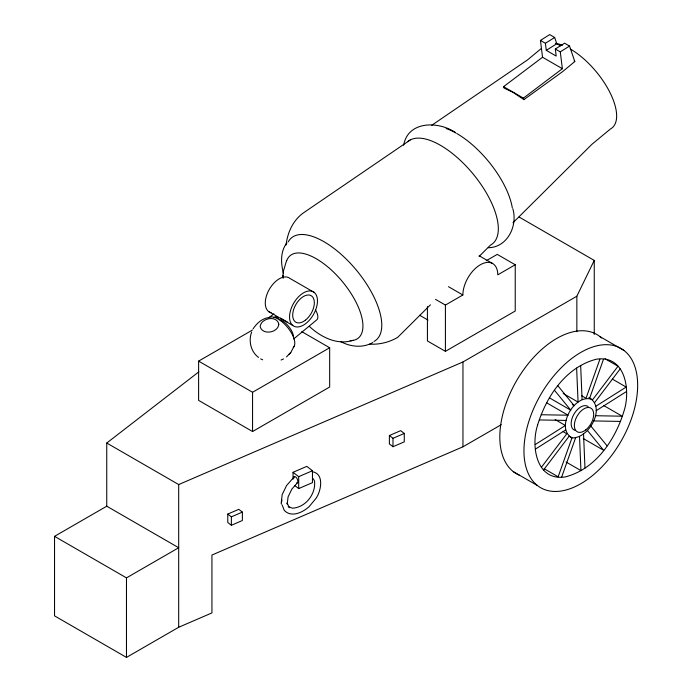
<?xml version="1.0" encoding="UTF-8"?>
<svg xmlns="http://www.w3.org/2000/svg" width="692" height="692" viewBox="0 0 692 692"><rect width="100%" height="100%" fill="white"/><g stroke="black" fill="none" stroke-linecap="round" stroke-linejoin="round"><path stroke-width="1.04" d="M283.028 276.938L283.14 272.025L286.626 260.417M281.229 502.92L282.189 494.555L286.626 485.464L294.238 476.805M281.436 502.427L281.981 500.082M286.038 245.003C287.552 232.685 292.707 220.921 302.828 213.3L410.2 140M605.007 358.724L618.008 366.232L592.611 399.725C575.312 391.94 554.56 428.27 571.981 437.846C588.736 438.91 606.685 407.233 588.901 397.58M251.654 332.065C248.272 340.862 250.815 351.744 258.523 357.409M403.635 145.268C407.925 120.469 438.927 121.048 455.621 132.665M599.869 359.286L586.038 398.246L581.401 395.565M561.731 476.866L575.562 437.906M589.627 398.307L603.459 359.356M294.117 346.277L290.787 352.496L286.479 356.882M576.851 331.65L576.851 296.219L594.255 260.417L519.104 217.029M253.099 328.83C256.602 323.475 261.801 318.666 268.34 317.628M541.421 467.256L566.809 433.763L563.098 431.626M543.601 469.92L568.988 436.427M594.8 402.389L620.188 368.897M297.318 482.895L291.886 489.071L288.062 496.917L287.232 504.131L287.093 502.92L289.317 507.772M286.99 242.823C280.243 251.058 280.727 263.488 283.495 273.193M289.005 354.304L290.787 352.496M430.424 304.826L397.692 337.35C389.388 342.289 379.285 344.728 369.64 344.14M479.132 256.412L490.55 245.063A66.328 29.341 50.4 0 0 474.539 175.733A66.328 29.341 50.4 0 0 407.839 141.644M512.962 222.789L592.023 144.213L610.413 128.997A53.232 23.545 50.4 0 0 609.903 92.417A53.232 23.545 50.4 0 0 570.217 48.95M541.135 48.656L527.538 59.893L431.765 125.278M540.435 40.421L545.391 43.285L546.282 50.343L556.195 56.069L555.313 49.011L564.577 43.189L569.542 46.053L574.81 61.536L562.518 71.7L523.913 99.622L513.118 92.373L504.036 88.066L503.568 86.673L542.537 57.246L540.435 40.421L549.699 34.6L554.655 37.463L556.792 43.734L560.399 45.819M293.642 338.976L316.348 320.197A13.01 5.752 50.4 0 0 315.465 309.86M501.259 424.689L462.957 446.798L211.934 555.045L211.934 612.922L178.692 627.255L126.48 657.4L54.538 615.863L54.538 536.343L126.48 577.872L178.692 547.735L106.75 506.198L106.75 443.027L198.846 371.838M268.764 317.792L273.885 313.839M503.568 86.673L523.403 98.126L562.38 68.698L560.278 51.874L555.313 49.011M372.815 342.505C363.084 348.197 350.576 346.926 340.914 341.692M535.245 444.541L565.39 425.485L555.174 419.594M596.028 406.118L626.173 387.062L612.247 379.026M535.435 449.091L565.58 430.035M596.219 410.667L626.364 391.611M545.391 43.285L554.655 37.463M546.282 50.343L556.792 43.734M560.278 51.874L569.542 46.053M301.755 331.641L329.669 347.756L329.669 387.01L252.563 431.523L198.613 400.374L198.613 361.12L252.485 330.015M273.85 317.68L275.71 316.607L278.504 318.216M198.613 361.12L252.563 392.269L329.669 347.756M486.216 260.746L497.245 254.379L515.229 264.759L515.229 311.028L445.414 351.337L427.422 340.957L427.422 306.521M435.519 299.359L445.414 305.068L462.862 294.991A24.687 14.255 -60 0 1 480.317 264.759A24.687 14.255 -60 0 1 497.773 274.836L515.229 264.759M54.538 536.343L106.75 506.198M106.75 443.027L178.692 484.556L462.957 361.977L576.851 296.219M281.082 360.022L283.53 358.923M293.045 479.245L293.045 472.299L306.807 466.365L312.455 470.733L312.455 482.644L298.693 488.578L294.662 485.464M389.388 435.527L400.677 430.658L404.275 433.434L404.275 441.851L392.987 446.721L389.388 443.935L389.388 435.527L392.987 438.304L392.987 446.721M293.045 472.299L298.693 476.667L312.455 470.733M392.987 438.304L404.275 433.434M227.772 514.069L238.775 509.329L242.373 512.106L242.373 520.522L231.37 525.263L227.772 522.486L227.772 514.069L231.37 516.855L231.37 525.263M231.37 516.855L242.373 512.106M488.267 247.736C507.582 247.468 517.893 225.678 512.815 208.716M353.197 340.222C337.471 345.654 320.647 337.013 309.324 326.356M541.274 414.733L568.097 415.217L546.749 402.891M595.362 415.719L622.177 416.203L603.614 405.486M539.423 419.94L566.246 420.433M593.511 420.935L620.326 421.419M312.334 471.719C324.747 473.743 320.941 491.476 316.01 498.344L309.16 506.622C302.837 512.4 291.289 518.014 284.187 510.298M288.175 506.596L292.526 508.196C305.691 507.4 315.985 493.993 314.549 481.087L313.268 478.726M260.65 358.88L262.666 359.805M287.638 322.256L280.45 318.104M542.537 57.246L562.38 68.698M479.175 255.755L492.661 263.54M600.085 336.684L624.219 350.619A80.402 46.425 -60 0 1 590.881 476.866A80.402 46.425 -60 0 1 527.304 426.739A80.402 46.425 -60 0 1 624.219 350.619M448.477 286.687L462.862 294.991M563.202 393.506L578.062 402.078L576.626 368.101M419.629 315.249L428.037 320.102M572.353 404.647L574.213 405.72L557.899 385.816M549.465 397.874L570.813 410.2L554.508 390.297M583.278 438.546L603.701 450.336L587.396 430.433M569.196 436.237L571.981 437.846L558.141 476.797L544.215 468.761M314.237 292.439A19.748 11.401 -60 0 0 290.406 310.985A19.748 11.401 -60 0 0 305.916 323.458A19.748 11.401 -60 0 0 314.237 292.439L289.948 278.418A19.748 11.401 -60 0 0 268.963 289.957A19.748 11.401 -60 0 0 271.203 312.767M566.091 462.031L580.943 470.603L579.515 436.617M268.522 311.461L292.803 325.482M513.248 471.598L537.39 485.533M574.101 60.939L574.81 61.536M590.786 425.952L607.1 445.856M284.005 509.71L282.163 504.97M523.403 98.126L523.913 99.622M281.194 503.525L281.367 504.131M282.89 275.295L283.149 278.322M580.666 365.549L582.093 399.526M583.546 434.074L584.974 468.052M594.255 260.417L594.255 334.504M462.957 361.977L462.957 446.798M445.414 305.068L445.414 351.337M298.693 476.667L298.693 488.578M252.563 392.269L252.563 431.523M178.692 484.556L178.692 627.255M126.48 577.872L126.48 657.4M575.294 430.415A13.658 7.889 -60 0 1 573.659 414.698A13.658 7.889 -60 0 1 588.174 406.619M519.346 475.214A80.402 46.425 -60 0 1 517.633 378.939A80.402 46.425 -60 0 1 601.633 338.007M293.728 478.432A3.434 1.678 66.7 0 1 295.475 476.84A3.434 1.678 66.7 0 1 297.776 480.741A3.434 1.678 66.7 0 1 296.427 483.016M288.261 241.854A66.328 29.341 50.4 0 1 354.529 267.934A66.328 29.341 50.4 0 1 374.009 341.441M269.309 317.464A19.186 8.486 50.4 0 1 287.984 327.887A19.186 8.486 50.4 0 1 293.166 347.445M555.391 43.362A53.232 23.545 50.4 0 1 562.561 45.257M286.739 260.625A53.474 23.649 50.4 0 1 344.14 283.772A53.474 23.649 50.4 0 1 350.1 340.698M446.158 128.53A64.417 28.493 50.4 0 1 455.734 132.916M456.72 133.47A64.417 28.493 50.4 0 1 512.296 207.764M279.879 319.687A13.01 5.752 50.4 0 1 293.529 337.54M278.807 324.193C278.149 332.904 262.233 335.456 260.157 326.572C260.979 318.043 276.947 314.947 278.807 324.193M537.606 425.07C530.79 445.821 536.127 481.433 565.26 476.926C595.743 469.124 615.318 439.714 624.002 411.083C630.819 390.331 625.473 354.719 596.34 359.226C565.866 367.028 546.291 396.438 537.606 425.07M585.735 429.922A13.658 7.889 -60 0 0 591.392 408.479A13.658 7.889 -60 0 0 574.931 421.402A13.658 7.889 -60 0 0 585.735 429.922M305.38 320.197A15.31 8.84 -60 0 0 311.824 296.15A15.31 8.84 -60 0 0 293.356 310.526A15.31 8.84 -60 0 0 305.38 320.197"/></g></svg>
